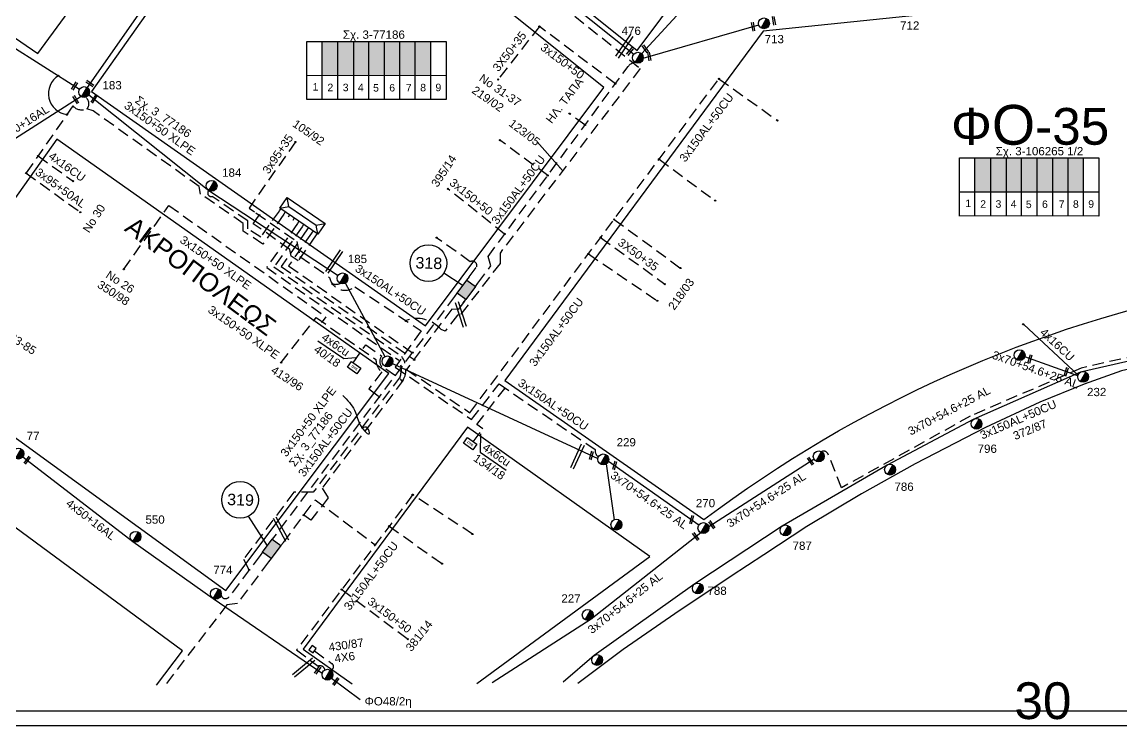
# Model space of a CAD drawing. Header units: millimetres. Extents: x 864 to 3062, y 833 to 2619.
# Drawn here: x 2231.5 to 2470.9, y 841.5 to 994.9 of the extents above; entities that cross this region are included whole.
import ezdxf
from ezdxf.enums import TextEntityAlignment as Align

# ---------------------------------------------------------------- set-up
doc = ezdxf.new("R2010")
doc.units = ezdxf.units.MM
doc.linetypes.add('DASHED', pattern=[19.05, 12.7, -6.35])
for name, color, linetype, lineweight in [('3x150+50', 7, 'Continuous', 30), ('3x150+50 XLPE', 7, 'SYN_LINE', 30), ('3x150+70', 7, 'Continuous', 30), ('3x150AL+50CU', 7, 'Continuous', 30), ('3X50+35', 7, 'Continuous', 30), ('3x70+54.6+25 AL', 7, 'SYN_LINE', 30), ('3x95+35', 7, 'Continuous', 30), ('3x95+50AL', 7, 'Continuous', 30), ('4x16CU', 7, 'Continuous', 30), ('4x50+13_5', 7, 'Continuous', 30), ('4x50+16AL', 7, 'Continuous', 30), ('4x6', 7, 'SYN_LINE', 30), ('text διευθύνσεων', 250, 'Continuous', 30), ('Υπόβαθρο ΔΕΗ', 7, 'Continuous', 30)]:
    doc.layers.add(name, color=color, linetype=linetype, lineweight=lineweight)
for name, color, linetype in [('Link Box 4 Διευθύνσεων', 7, 'Continuous'), ('Pillar OTE', 7, 'Continuous'), ('TEXT ΚΑΛΩΔΙΩΝ', 7, 'Continuous'), ('Άγνωστα', 7, 'Continuous'), ('ΑΓΝΩΣΤΟ ΥΠΟΓΕΙΟ ΚΑΛΩΔΙΟ', 7, 'DASHED'), ('Επιγραφές - Σχήματα', 7, 'Continuous'), ('Καλώδια ΧΤ   3x150+50CU', 7, 'DASHED'), ('Καλώδια ΧΤ   3x150AL+50CU', 7, 'DASHED'), ('Μηχανική τομή', 7, 'Continuous'), ('Στύλος ΦΜ', 7, 'Continuous'), ('Στύλος ΦΜ @ 1', 7, 'Continuous'), ('Συνδέσεις', 7, 'Continuous'), ('Τομή', 7, 'Continuous'), ('Υποσταθμός πόλεως', 7, 'Continuous'), ('Υπόγεια καλώδια Παροχών ΧΤ   4x50AL', 7, 'DASHED'), ('Υπόγεια καλώδια Παροχών ΧΤ   4x6', 7, 'DASHED')]:
    doc.layers.add(name, color=color, linetype=linetype)
doc.styles.add('arial', font='arial.ttf')
doc.styles.get("Standard").update_dxf_attribs({"font": 'arial.ttf'})
doc.linetypes.add('SYN_LINE', pattern='A,0.5,-0.0001,["/\\/\\/\\/",Standard,S=0.1,R=0,X=0,Y=-0.05],-0.25', length=0.7501)
doc.dimstyles.new('ISO-25', dxfattribs={"dimtxt": 2.5, "dimasz": 2.5, "dimexe": 1.25, "dimexo": 0.625, "dimtad": 1, "dimtxsty": 'Standard', "dimcen": 2.5, "dimadec": 0, "dimazin": 0, "dimtfac": 1, "dimtmove": 0, "dimatfit": 3, "dimfxl": 1, "dimarcsym": 0})

# ---------------------------------------------------------------- blocks, each defined once
blk = doc.blocks.new('ΥΠΑΡΧΩΝ ΤΣΙΜΕΝΤΕΝΙΟΣ ΣΤΥΛΟΣ')
at = {"layer": 'Στύλος ΦΜ'}
blk.add_hatch(color=7, dxfattribs=at).paths.add_polyline_path([(-1.29, -2.28, 0.574793), (2.62, 0, 0.268822), (1.3, 2.27)])
at = {"layer": 'Στύλος ΦΜ', "color": 7}
blk.add_line((-1.29, -2.28), (1.3, 2.27), dxfattribs=at)
blk.add_circle((0, 0), 2.62, dxfattribs=at)
at = {"layer": 'Στύλος ΦΜ', "flags": 4}
for tag, p in [('ΑΡΙΘΜΟΣ', (-4.68, 8.05)), ('ΤΥΠΟΣ', (-4.91, 3.03))]:
    blk.add_attdef(tag, p, '', height=4, dxfattribs=at)
blk = doc.blocks.new('LINK BOX 4 ΑΝΑΧΩΡΗΣΕΩΝ')
at = {"layer": 'Link Box 4 Διευθύνσεων', "ltscale": 40}
blk.add_hatch(color=256, dxfattribs=at).paths.add_polyline_path([(-3.54, 0), (-3.54, -4.67), (3.54, -4.67), (3.54, 0)])
for p, q in [((-3.54, 0), (-5.33, 0)), ((5.33, 0), (3.54, 0)), ((-3.54, -4.67), (-5.33, -4.67)), ((5.33, -4.67), (3.54, -4.67))]:
    blk.add_line(p, q, dxfattribs=at)
blk.add_lwpolyline([(-3.54, -4.67), (-3.54, 0), (3.54, 0), (3.54, -4.67)], close=True, dxfattribs=at)
blk = doc.blocks.new('ΥΠΟΣΤΑΘΜΟΣ ΠΟΛΕΩΣ 9 ΑΝΑΧΩΡΗΣΕΩΝ')
at = {"layer": 'Υποσταθμός πόλεως', "ltscale": 40}
for p, q in [((-9.63, -2.82), (-9.63, -4)), ((-7.12, -2.82), (-7.12, -4)), ((-4.84, -2.82), (-4.84, -4)), ((-2.36, -2.82), (-2.36, -4)), ((0.09, -2.82), (0.09, -4)), ((2.55, -2.82), (2.55, -4)), ((5.02, -2.82), (5.02, -4)), ((7.48, -2.82), (7.48, -4)), ((9.61, -2.82), (9.61, -4))]:
    blk.add_line(p, q, dxfattribs=at)
blk.add_lwpolyline([(-10.02, 2.82), (10.02, 2.82), (10.02, -2.82), (-10.02, -2.82)], close=True, dxfattribs=at)
for points in [[(-7.21, 0), (-10.02, 2.82)], [(-10.02, -2.82), (-7.21, 0)], [(-7.21, 0), (7.21, 0)], [(7.21, 0), (10.02, 2.82)], [(10.02, -2.82), (7.21, 0)]]:
    blk.add_lwpolyline(points, dxfattribs=at)
at = {"layer": 'Υποσταθμός πόλεως', "linetype": 'SYN_LINE', "ltscale": 40, "flags": 1}
for tag, p in [('ΜΕΤΑΣΧΗΜΑΤΙΣΜΟΣ', (10.79, 1.71)), ('ΙΣΧΥΣ', (10.77, -1.08)), ('ΑΡΙΘΜΟΣ', (10.89, -3.8))]:
    blk.add_attdef(tag, p, '', height=1.8, dxfattribs=at)
blk = doc.blocks.new('ΜΗΧΑΝΙΚΗ ΤΟΜΗ')
at = {"layer": 'Μηχανική τομή', "ltscale": 40}
for p, q in [((-1.89, 0.78), (5.69, 0.78)), ((-1.89, -0.77), (5.69, -0.77))]:
    blk.add_line(p, q, dxfattribs=at)
blk = doc.blocks.new('ΤΟΜΗ')
at = {"layer": 'Τομή', "ltscale": 40}
for p, q in [((-5.68, 0), (17.06, 0)), ((-5.68, -2.77), (17.06, -2.77))]:
    blk.add_line(p, q, dxfattribs=at)
blk = doc.blocks.new('_ΣΥΝΔΕΣΗ')
at = {"layer": 'Συνδέσεις', "linetype": 'SYN_LINE', "ltscale": 40}
blk.add_hatch(color=256, dxfattribs=at).paths.add_polyline_path([(0.5, -0.01, 1), (-0.5, -0.01, 1)])
at = {"layer": 'Συνδέσεις'}
blk.add_circle((0, -0.01), 0.5, dxfattribs=at)
blk = doc.blocks.new('PILLAR ΟΤΕ')
at = {"layer": 'Pillar OTE', "ltscale": 40}
blk.add_lwpolyline([(-3.31, 2.02), (3.39, 2.02), (3.39, -1.99), (-3.31, -1.99)], close=True, dxfattribs=at)
at = {"layer": 'Pillar OTE', "insert": (-1.81, 0.71), "char_height": 1.3575, "width": 109.961, "attachment_point": 1}
blk.add_mtext('{\\fArial|b1|i0|c161|p34;OTE}', dxfattribs=at)

msp = doc.modelspace()

# ---------------------------------------------------------------- hatches: boundary and pattern name
at = {"layer": 'Pillar OTE', "ltscale": 40}
h = msp.add_hatch(color=256, dxfattribs=at)
h.dxf.hatch_style = 1
h.paths.add_polyline_path([(2314.54, 916.84), (2314.13, 916.93), (2314.32, 916.56)])
h = msp.add_hatch(color=256, dxfattribs=at)
h.dxf.hatch_style = 1
h.paths.add_polyline_path([(2336.46, 915.31), (2336.33, 914.58), (2336.98, 914.95)])
at = {"layer": 'Καλώδια ΧΤ   3x150AL+50CU', "linetype": 'DASHED', "lineweight": -3, "ltscale": 0.2}
h = msp.add_hatch(color=62, dxfattribs=at)
h.dxf.hatch_style = 1
h.paths.add_polyline_path([(2300.32, 990.62), (2296.88, 990.62), (2296.88, 983.26), (2300.32, 983.26)])
h = msp.add_hatch(color=173, dxfattribs=at)
h.dxf.hatch_style = 1
h.paths.add_polyline_path([(2300.32, 983.26), (2303.76, 983.25), (2303.76, 990.62), (2300.32, 990.62)])
h = msp.add_hatch(color=1, dxfattribs=at)
h.dxf.hatch_style = 1
h.paths.add_polyline_path([(2307.06, 990.62), (2303.76, 990.62), (2303.76, 983.25), (2307.06, 983.25)])
h = msp.add_hatch(color=151, dxfattribs=at)
h.dxf.hatch_style = 1
h.paths.add_polyline_path([(2310.36, 990.62), (2307.06, 990.62), (2307.06, 983.25), (2310.36, 983.25)])
h = msp.add_hatch(color=6, dxfattribs=at)
h.dxf.hatch_style = 1
h.paths.add_polyline_path([(2313.74, 990.61), (2310.45, 990.61), (2310.45, 983.25), (2313.74, 983.24)])
h = msp.add_hatch(color=2, dxfattribs=at)
h.dxf.hatch_style = 1
h.paths.add_polyline_path([(2317.08, 990.61), (2313.78, 990.61), (2313.78, 983.24), (2317.08, 983.24)])
h = msp.add_hatch(color=27, dxfattribs=at)
h.dxf.hatch_style = 1
h.paths.add_polyline_path([(2320.47, 990.61), (2317.17, 990.61), (2317.17, 983.24), (2320.47, 983.24)])
h = msp.add_hatch(color=1, dxfattribs=at)
h.dxf.hatch_style = 1
h.paths.add_polyline_path([(2442.52, 965.24), (2439.08, 965.24), (2439.08, 957.88), (2442.52, 957.88)])
h = msp.add_hatch(color=85, dxfattribs=at)
h.dxf.hatch_style = 1
h.paths.add_polyline_path([(2442.52, 957.88), (2445.96, 957.88), (2445.96, 965.24), (2442.52, 965.24)])
h = msp.add_hatch(color=133, dxfattribs=at)
h.dxf.hatch_style = 1
h.paths.add_polyline_path([(2449.26, 965.24), (2445.96, 965.24), (2445.96, 957.88), (2449.26, 957.87)])
h = msp.add_hatch(color=173, dxfattribs=at)
h.dxf.hatch_style = 1
h.paths.add_polyline_path([(2452.56, 965.24), (2449.26, 965.24), (2449.26, 957.87), (2452.56, 957.87)])
h = msp.add_hatch(color=6, dxfattribs=at)
h.dxf.hatch_style = 1
h.paths.add_polyline_path([(2455.95, 965.24), (2452.65, 965.24), (2452.65, 957.87), (2455.94, 957.87)])
h = msp.add_hatch(color=30, dxfattribs=at)
h.dxf.hatch_style = 1
h.paths.add_polyline_path([(2459.28, 965.23), (2455.98, 965.23), (2455.98, 957.87), (2459.28, 957.86)])
h = msp.add_hatch(color=2, dxfattribs=at)
h.dxf.hatch_style = 1
h.paths.add_polyline_path([(2462.67, 965.24), (2459.37, 965.24), (2459.37, 957.87), (2462.67, 957.87)])

# ---------------------------------------------------------------- linework, layer by layer
at = {"layer": '3x150+50', "color": 2, "linetype": 'DASHED', "lineweight": -3, "ltscale": 0.2}
for points in [[(2360.77, 981.41), (2344.2, 993.87)], [(2336.63, 948.68), (2324.27, 958.52)]]:
    msp.add_lwpolyline(points, dxfattribs=at)
at = {"layer": '3x150+50', "color": 173, "linetype": 'DASHED', "lineweight": -3, "ltscale": 0.2}
msp.add_lwpolyline([(2301.14, 871.25), (2315.54, 860.46)], dxfattribs=at)
at = {"layer": '3x150+50 XLPE', "color": 6, "linetype": 'DASHED', "lineweight": -3, "ltscale": 0.2}
msp.add_lwpolyline([(2335.44, 1009.99, 0.652222), (2337.05, 1008.05), (2366.17, 984.71), (2335.65, 944.54), (2335.65, 942.29), (2326.97, 931.06), (2326.38, 931.03), (2323.68, 927.5), (2322.78, 927.87, 0.318496), (2315.08, 929.82, -0.318496)], format="xyb", dxfattribs=at)
at = {"layer": '3x150+50 XLPE', "color": 1, "linetype": 'DASHED', "lineweight": -3, "ltscale": 0.2}
msp.add_lwpolyline([(2288.52, 952.99), (2283.98, 946.5), (2279.71, 949.3), (2279.71, 951), (2270.38, 957.39), (2270.1, 959.03), (2246.98, 975.48), (2245.62, 975.93, 0.522226), (2245.22, 978.43, -2.275255)], format="xyb", dxfattribs=at)
at = {"layer": '3x150+50 XLPE', "color": 151, "linetype": 'DASHED', "lineweight": -3, "ltscale": 0.2}
msp.add_lwpolyline([(2287.49, 953.69), (2283.5, 948.01), (2280.71, 949.84), (2280.71, 951.53), (2272.9, 956.88, -0.821874), (2272.23, 958.15)], format="xyb", dxfattribs=at)
at = {"layer": '3x150+50 XLPE', "color": 2, "linetype": 'DASHED', "lineweight": -3, "ltscale": 0.2}
for points in [[(2253.68, 940.99), (2263.49, 954.87), (2297.7, 930.67), (2296.9, 929.55)], [(2294.56, 948.89), (2289.55, 941.74), (2316.53, 922.83)]]:
    msp.add_lwpolyline(points, dxfattribs=at)
at = {"layer": '3x150+50 XLPE', "color": 6, "linetype": 'DASHED', "lineweight": -3, "ltscale": 0.2}
msp.add_lwpolyline([(2295.44, 948.29), (2291.63, 942.85), (2290.16, 943.88), (2289.85, 945.33), (2281.88, 950.92), (2283.19, 952.78)], dxfattribs=at)
at = {"layer": '3x150+50 XLPE', "color": 173, "linetype": 'DASHED', "lineweight": -3, "ltscale": 0.2}
msp.add_lwpolyline([(2292.52, 950.27), (2286.39, 941.52), (2314.23, 922, -0.285725), (2314.56, 916.88), (2296.88, 893.34), (2298.21, 891.21), (2294.41, 886.38), (2292.87, 887.44)], format="xyb", dxfattribs=at)
at = {"layer": '3x150+50 XLPE', "color": 27, "linetype": 'DASHED', "lineweight": -3, "ltscale": 0.2}
msp.add_lwpolyline([(2293.54, 949.58), (2287.97, 941.63), (2316.91, 921.34)], dxfattribs=at)
at = {"layer": '3x150+50 XLPE', "color": 2, "linetype": 'DASHED', "lineweight": -3, "ltscale": 0.2}
msp.add_lwpolyline([(2287.95, 920.68), (2295.59, 930.47), (2308.61, 921.33, 0.237643), (2309.89, 918.67), (2307.04, 914.95), (2309.31, 913.21)], format="xyb", dxfattribs=at)
at = {"layer": '3x150+50 XLPE', "color": 173, "linetype": 'DASHED', "lineweight": -3, "ltscale": 0.2}
for points in [[(2288.43, 881.52), (2295.38, 890.79), (2308.44, 881.02)], [(2285.22, 877.26), (2278.45, 868.24), (2276.13, 867.93), (2262.73, 850.54)]]:
    msp.add_lwpolyline(points, dxfattribs=at)
at = {"layer": '3x150+70', "color": 1, "linetype": 'DASHED', "lineweight": -3, "ltscale": 0.2}
msp.add_lwpolyline([(2245.62, 975.93, -0.316521), (2242.59, 976.56), (2232.4, 961.96)], format="xyb", dxfattribs=at)
at = {"layer": '3x150AL+50CU', "color": 2, "linetype": 'DASHED', "lineweight": -3, "ltscale": 0.2}
for points in [[(2330.81, 937.97), (2333.62, 941.72), (2333.02, 943.78), (2363.53, 985.15, -0.209738), (2365.09, 986.05, -0.054279)], [(2486.95, 925.85, 0.498115), (2482.04, 924.03), (2462.24, 919.45), (2438.05, 909.01), (2410.04, 893.44), (2407.1, 900.74, 0.44074), (2405.65, 901.28, 1.846747)]]:
    msp.add_lwpolyline(points, format="xyb", dxfattribs=at)
at = {"layer": '3x150AL+50CU', "color": 27, "linetype": 'DASHED', "lineweight": -3, "ltscale": 0.2}
for points in [[(2327.89, 934.06), (2326.54, 932.27), (2325.13, 932.3), (2315.29, 919.19), (2329.06, 909.75), (2383.33, 982.47), (2396.08, 973.41)], [(2370.27, 964.96), (2382.5, 955.95)]]:
    msp.add_lwpolyline(points, dxfattribs=at)
at = {"layer": '3x150AL+50CU', "color": 2, "linetype": 'DASHED', "lineweight": -3, "ltscale": 0.2}
for points in [[(2354.14, 972.42), (2350.78, 974.89)], [(2346.02, 961.41), (2335.61, 969.13)], [(2325.75, 935.1), (2286.56, 882.93)]]:
    msp.add_lwpolyline(points, dxfattribs=at)
at = {"layer": '3x150AL+50CU', "color": 6, "linetype": 'DASHED', "lineweight": -3, "ltscale": 0.2}
msp.add_lwpolyline([(2282.46, 953.3), (2291.35, 947.06), (2292.04, 943.76), (2298.51, 939.23, 0.578615), (2304.03, 937.21), (2318.45, 927.57), (2312.77, 919.7), (2329.43, 908.28), (2335.42, 916.02), (2356.36, 901.72, 0.305074), (2357.1, 900.15)], format="xyb", dxfattribs=at)
at = {"layer": '3x150AL+50CU', "color": 62, "linetype": 'DASHED', "lineweight": -3, "ltscale": 0.2}
for points in [[(2291.5, 950.96), (2284.8, 941.41), (2313.62, 921.21, -0.226878), (2313.85, 917.6), (2294.95, 892.43), (2290.73, 892.45), (2279.76, 877.86), (2280.99, 875.52)], [(2283.36, 878.67), (2276.59, 869.66, -0.654416), (2274.87, 870.06, -0.028759)]]:
    msp.add_lwpolyline(points, format="xyb", dxfattribs=at)
at = {"layer": '3x150AL+50CU', "color": 173, "linetype": 'DASHED', "lineweight": -3, "ltscale": 0.2}
msp.add_lwpolyline([(2329.63, 883.34), (2316.6, 891.91), (2291.31, 858.12), (2296.03, 854.59, -0.463612), (2297.48, 853.75, 55.071589)], format="xyb", dxfattribs=at)
msp.add_lwpolyline([(2311.48, 885.08), (2323.01, 876.88)], dxfattribs=at)
at = {"layer": '3x150AL+50CU', "color": 6, "linetype": 'DASHED', "lineweight": -3, "ltscale": 0.2}
msp.add_arc((2299.81, 940.31), 2.59, 254.1116, 292.4634, dxfattribs=at)
at = {"layer": '3X50+35', "color": 2, "linetype": 'DASHED', "lineweight": -3, "ltscale": 0.2}
msp.add_lwpolyline([(2344.2, 993.87), (2335.22, 982.34)], dxfattribs=at)
at = {"layer": '3X50+35', "color": 27, "linetype": 'DASHED', "lineweight": -3, "ltscale": 0.2}
for points in [[(2360.49, 951.86), (2374.94, 941.27)], [(2357.55, 947.92), (2371.55, 937.76)], [(2354.87, 944.34), (2369.89, 934.15)]]:
    msp.add_lwpolyline(points, dxfattribs=at)
at = {"layer": '3x70+54.6+25 AL', "color": 6, "linetype": 'SYN_LINE', "lineweight": -3, "ltscale": 15}
for points in [[(2483.46, 923.45), (2462.11, 918.62), (2438.71, 908.28), (2419.94, 898.35), (2397.1, 885.08), (2378.06, 872.48), (2356.15, 856.9), (2349.36, 851.1)], [(2461.49, 917.79), (2449.93, 921.9)]]:
    msp.add_lwpolyline(points, dxfattribs=at)
at = {"layer": '3x70+54.6+25 AL', "color": 2, "linetype": 'SYN_LINE', "lineweight": -3, "ltscale": 15}
for points in [[(2358.78, 898.61), (2360.48, 886.46)], [(2359.25, 899.22), (2378.97, 885.33)], [(2404.04, 899.68), (2381.09, 884.89)], [(2379.35, 883.63), (2355.48, 864.82), (2333.94, 850.92)]]:
    msp.add_lwpolyline(points, dxfattribs=at)
at = {"layer": '3x70+54.6+25 AL', "color": 85, "linetype": 'SYN_LINE', "lineweight": -3, "ltscale": 10}
msp.add_lwpolyline([(2298.93, 851.94), (2305.2, 847.33)], dxfattribs=at)
at = {"layer": '3x95+35', "color": 6, "linetype": 'DASHED', "lineweight": -3, "ltscale": 0.2}
msp.add_lwpolyline([(2291.06, 968.72), (2280.97, 954.34), (2282.11, 953.54)], dxfattribs=at)
at = {"layer": '3x95+50AL', "color": 1, "linetype": 'DASHED', "lineweight": -3, "ltscale": 0.2}
msp.add_lwpolyline([(2232.4, 961.96), (2244.19, 953.42)], dxfattribs=at)
at = {"layer": '4x16CU', "color": 1, "linetype": 'DASHED', "lineweight": -3, "ltscale": 0.2}
msp.add_lwpolyline([(2235, 965.68), (2242.64, 960.19)], dxfattribs=at)
at = {"layer": '4x16CU', "color": 6, "linetype": 'SYN_LINE', "lineweight": -3, "ltscale": 15}
msp.add_lwpolyline([(2461.54, 917.95), (2449.71, 928.96)], dxfattribs=at)
at = {"layer": '4x50+13_5', "color": 1, "lineweight": -3, "ltscale": 0.2}
msp.add_lwpolyline([(2192.57, 1015.32), (2212.85, 1000.01), (2244.04, 980.22)], dxfattribs=at)
at = {"layer": '4x50+13_5', "color": 30, "lineweight": -3, "ltscale": 0.2}
msp.add_lwpolyline([(2336.55, 1010.44), (2364.75, 987.81)], dxfattribs=at)
at = {"layer": '4x50+13_5', "color": 173, "lineweight": -3, "ltscale": 0.2}
msp.add_lwpolyline([(2366.84, 986.99), (2392, 994.22)], dxfattribs=at)
at = {"layer": '4x50+13_5', "color": 151, "lineweight": -3, "ltscale": 0.2}
msp.add_lwpolyline([(2246.03, 978.96), (2272.23, 958.15), (2300.34, 939.67)], dxfattribs=at)
at = {"layer": '4x50+13_5', "color": 6, "lineweight": -3, "ltscale": 0.2}
for points in [[(2301.93, 938.02), (2310.55, 921.97)], [(2312.2, 920.5), (2356.97, 899.78)]]:
    msp.add_lwpolyline(points, dxfattribs=at)
at = {"layer": '4x50+16AL', "color": 151, "lineweight": -3, "ltscale": 0.2}
for points in [[(2477.16, 1135.56), (2451.34, 1099.52), (2422.83, 1060.26), (2406.31, 1039.92), (2388.03, 1014.47), (2379.24, 1001.86), (2366.47, 987.94)], [(2266.9, 1010.91), (2245.71, 980.56)]]:
    msp.add_lwpolyline(points, dxfattribs=at)
at = {"layer": '4x50+16AL', "color": 1, "lineweight": -3, "ltscale": 0.2}
msp.add_lwpolyline([(2244.36, 978.63), (2220.92, 963.64), (2212.19, 936.54), (2195.66, 929.41)], dxfattribs=at)
at = {"layer": '4x50+16AL', "color": 62, "lineweight": -3, "ltscale": 0.2}
msp.add_lwpolyline([(2231.68, 900.18), (2255.66, 881.73), (2273.15, 869.31), (2296.9, 853.02)], dxfattribs=at)
at = {"layer": '4x6', "color": 173, "linetype": 'DASHED', "lineweight": -3, "ltscale": 0.2}
msp.add_lwpolyline([(2295.23, 857.88), (2299.06, 855.1, -0.730501), (2298.62, 853.73, -0.829501)], format="xyb", dxfattribs=at)
at = {"layer": 'Pillar OTE', "lineweight": -3, "ltscale": 40}
for points in [[(2293.55, 977.98), (2293.55, 990.62), (2323.89, 990.62), (2323.89, 977.95), (2293.55, 977.98)], [(2296.88, 977.98), (2296.88, 990.62)], [(2300.32, 977.97), (2300.32, 990.62)], [(2303.76, 977.97), (2303.76, 990.62)], [(2307.06, 977.97), (2307.06, 990.62)], [(2310.44, 977.96), (2310.45, 990.62)], [(2313.84, 977.96), (2313.84, 990.62)], [(2317.18, 977.96), (2317.18, 990.62)], [(2320.57, 977.95), (2320.57, 990.62)], [(2293.55, 983.26), (2323.89, 983.23)], [(2435.76, 952.6), (2435.76, 965.25), (2466.09, 965.24), (2466.09, 952.58), (2435.76, 952.61)], [(2439.08, 952.6), (2439.08, 965.24)], [(2442.52, 952.6), (2442.52, 965.24)], [(2445.96, 952.6), (2445.96, 965.24)], [(2449.26, 952.59), (2449.26, 965.24)], [(2452.65, 952.59), (2452.65, 965.24)], [(2456.04, 952.59), (2456.04, 965.24)], [(2459.38, 952.58), (2459.38, 965.24)], [(2462.77, 952.58), (2462.77, 965.24)], [(2435.76, 957.89), (2466.09, 957.86)]]:
    msp.add_lwpolyline(points, dxfattribs=at)
at = {"layer": 'Pillar OTE', "ltscale": 40}
msp.add_lwpolyline([(2314.32, 916.56), (2314.13, 916.93), (2314.54, 916.84), (2314.32, 916.56)], dxfattribs=at)
at = {"layer": 'ΑΓΝΩΣΤΟ ΥΠΟΓΕΙΟ ΚΑΛΩΔΙΟ', "color": 2, "linetype": 'DASHED', "lineweight": -3, "ltscale": 0.2}
msp.add_lwpolyline([(2328.94, 939.37), (2330.58, 941.56, 0.625335), (2329.15, 942.65), (2321.81, 947.88)], format="xyb", dxfattribs=at)
at = {"layer": 'Επιγραφές - Σχήματα', "lineweight": -3}
msp.add_lwpolyline([(863.7, 1860.67), (3062.46, 1860.7), (3062.47, 841.56), (863.7, 841.54)], close=True, dxfattribs=at)
at = {"layer": 'Καλώδια ΧΤ   3x150+50CU', "color": 7, "linetype": 'DASHED', "ltscale": 0.2}
msp.add_lwpolyline([(2294.91, 857.5), (2295.61, 858.42), (2294.7, 859.08), (2293.98, 858.13), (2294.91, 857.5)], dxfattribs=at)
at = {"layer": 'Υπόβαθρο ΔΕΗ', "lineweight": -3}
for points in [[(895.62, 1848.12), (2896.63, 1848.12), (2896.63, 844.79), (895.62, 844.79)], [(2211.46, 1043.78), (2193.26, 1016.59), (2234.96, 987.99), (2253.18, 1012.91)], [(2358.28, 980.62), (2287.34, 1037.33), (2246.67, 979.71), (2319.43, 928.7)], [(2311.4, 918.32), (2239.06, 969.37), (2205.52, 922.11), (2275.87, 871.02)]]:
    msp.add_lwpolyline(points, close=True, dxfattribs=at)
for points in [[(2406.38, 1104.72), (2395.58, 1090.07), (2391.18, 1084.14), (2374.33, 1060.74), (2357.84, 1039.4), (2337.66, 1011.03), (2365.54, 988.68), (2433.15, 1079.23)], [(2327.35, 937.53), (2323.38, 940.14)], [(2472.91, 851.65), (2482.85, 854.71), (2492.28, 857.35), (2502.48, 859.79), (2494.77, 923.52), (2483.84, 921.82), (2471.04, 918.91), (2462.89, 916), (2453.2, 912.07), (2441.4, 906.57), (2426.07, 898.62), (2414.35, 892.07), (2402.47, 885.02), (2393.1, 878.79), (2386.01, 874.15), (2373.68, 866), (2362.47, 858.18), (2352.59, 850.79)], [(2260.83, 850.41), (2266.43, 857.9), (2196.38, 909.54), (2167.33, 869.4), (2196.14, 850.13)], [(2330.59, 850.81), (2368.23, 878.43), (2328.57, 906.62), (2292.78, 858.29), (2303.4, 850.72)], [(2284.96, 880.8), (2280.82, 887.22)]]:
    msp.add_lwpolyline(points, dxfattribs=at)
msp.add_lwpolyline([(2493.01, 936.85), (2484.61, 1002.33), (2392.98, 992.89), (2336.69, 916.81), (2380.05, 886.49, -0.113593)], format="xyb", close=True, dxfattribs=at)
for centre in [(2320.03, 942.32), (2279, 890.78)]:
    msp.add_circle(centre, 4, dxfattribs=at)
msp.add_arc((2241.82, 979.26), 4.57, 121.5305, 263.5209, dxfattribs=at)
msp.add_spline([(2301.37, 913.53), (2303.93, 910.33), (2306.19, 905.73), (2307.1, 905.13), (2306.72, 906.44), (2305.42, 906.37)], degree=3, dxfattribs=at)
at = {"layer": 'Υπόγεια καλώδια Παροχών ΧΤ   4x6', "color": 173, "linetype": 'DASHED', "lineweight": -2, "ltscale": 0.2}
msp.add_lwpolyline([(2303.62, 920.64), (2306.37, 924.55), (2309.88, 922.08, 0.582206), (2310.76, 919.3), (2314.13, 916.93)], format="xyb", dxfattribs=at)
at = {"layer": 'Υπόγεια καλώδια Παροχών ΧΤ   4x6', "color": 6, "linetype": 'DASHED', "lineweight": -2, "ltscale": 0.2}
msp.add_lwpolyline([(2329.81, 903.41), (2331.89, 906.23), (2330.57, 907.17), (2336.68, 915.04)], dxfattribs=at)

# ---------------------------------------------------------------- block references
at = {"layer": 'Link Box 4 Διευθύνσεων', "lineweight": -3}
for p, xscale, yscale, zscale, rotation in [((2329.22, 935.83), 0.4999999999999998, 0.4999999999999998, 0.4999999999999998, 233.1891399164475), ((2284.96, 880.8), 0.5, 0.5, 0.5, 53.0875124762923)]:
    msp.add_blockref('LINK BOX 4 ΑΝΑΧΩΡΗΣΕΩΝ', p, dxfattribs=dict(at, xscale=xscale, yscale=yscale, zscale=zscale, rotation=rotation))
at = {"layer": 'Pillar OTE', "xscale": 0.375, "yscale": 0.375, "zscale": 0.375, "rotation": 325}
for p in [(2303.86, 919.55), (2329.1, 903.03)]:
    msp.add_blockref('PILLAR ΟΤΕ', p, dxfattribs=at)
at = {"layer": 'Μηχανική τομή', "lineweight": -3, "zscale": 0.4999999999999997}
for p, xscale, yscale, rotation in [((2395.41, 994.65), 0.2499999999999466, 0.2499999999999466, 99.85799456335207), ((2390.88, 993.38), 0.2499999999999467, 0.2499999999999467, 99.85799456335207), ((2363.67, 988.06), 0.2499999999999467, 0.2499999999999467, 49.69911825660611), ((2367.6, 988.63), 0.24999999999986, 0.24999999999986, 124.7764983933814), ((2368.25, 986.88), 0.2499999999999467, 0.2499999999999467, 99.85799456335208), ((2242.72, 980.5), 0.2499999999999466, 0.2499999999999466, 57.14397064997369), ((2246.68, 981.13), 0.2499999999999466, 0.2499999999999466, 146.140555394538), ((2243.5, 977.51), 0.2499999999999466, 0.2499999999999466, 121.6698538095817), ((2246.95, 977.65), 0.2499999999999466, 0.2499999999999466, 57.14397064997369), ((2450.96, 921.05), 0.2499999999999466, 0.2499999999999466, 74.00552759844909), ((2458.87, 918.23), 0.2499999999999466, 0.2499999999999466, 74.00552759844909), ((2232.38, 899.06), 0.2499999999999466, 0.2499999999999466, 54.9644732830262), ((2355.43, 900.02), 0.2499999999999466, 0.2499999999999466, 75.02017237582407), ((2360.53, 897.85), 0.2499999999999466, 0.2499999999999466, 75.02017237582407), ((2403.59, 898.84), 0.2499999999999466, 0.2499999999999466, 125.8492983039795), ((2377.3, 886.04), 0.2499999999999466, 0.2499999999999466, 75.02017237582407), ((2382.1, 884.99), 0.2499999999999466, 0.2499999999999466, 125.8492983039795), ((2378.57, 882.4), 0.2499999999999466, 0.2499999999999466, 125.8492983039795), ((2295.67, 853.3), 0.2499999999999466, 0.2499999999999466, 54.9644732830262), ((2299.65, 850.85), 0.2499999999999466, 0.2499999999999466, 54.9644732830262)]:
    msp.add_blockref('ΜΗΧΑΝΙΚΗ ΤΟΜΗ', p, dxfattribs=dict(at, xscale=xscale, yscale=yscale, rotation=rotation))
at = {"layer": 'Στύλος ΦΜ @ 1', "lineweight": -3, "ltscale": 40}
ref = msp.add_blockref('ΥΠΑΡΧΩΝ ΤΣΙΜΕΝΤΕΝΙΟΣ ΣΤΥΛΟΣ', (2424.94, 997.55), dxfattribs=dict(at, xscale=0.4499999999998181, yscale=0.4499999999998181, zscale=0.4499999999998181))
ref.add_attrib('ΤΥΠΟΣ', '712', (2422.78, 993.18), dxfattribs={"layer": 'Στύλος ΦΜ', "height": 1.8, "flags": 4})
ref = msp.add_blockref('ΥΠΑΡΧΩΝ ΤΣΙΜΕΝΤΕΝΙΟΣ ΣΤΥΛΟΣ', (2365.67, 987.07), dxfattribs=dict(at, xscale=0.449999999999847, yscale=0.449999999999847, zscale=0.449999999999847))
ref.add_attrib('ΤΥΠΟΣ', '476', (2362.12, 992.03), dxfattribs={"layer": 'Στύλος ΦΜ', "height": 1.8, "flags": 4})
ref = msp.add_blockref('ΥΠΑΡΧΩΝ ΤΣΙΜΕΝΤΕΝΙΟΣ ΣΤΥΛΟΣ', (2393.13, 994.56), dxfattribs=dict(at, xscale=0.4499999999998223, yscale=0.4499999999998223, zscale=0.4499999999998223))
ref.add_attrib('ΤΥΠΟΣ', '713', (2393.28, 990.22), dxfattribs={"layer": 'Στύλος ΦΜ', "height": 1.8, "flags": 4})
ref = msp.add_blockref('ΥΠΑΡΧΩΝ ΤΣΙΜΕΝΤΕΝΙΟΣ ΣΤΥΛΟΣ', (2245.04, 979.59), dxfattribs=dict(at, xscale=0.4499999999997982, yscale=0.4499999999997982, zscale=0.4499999999997982))
ref.add_attrib('ΤΥΠΟΣ', '183', (2249.03, 980.18), dxfattribs={"layer": 'Στύλος ΦΜ', "height": 1.8, "flags": 4})
ref = msp.add_blockref('ΥΠΑΡΧΩΝ ΤΣΙΜΕΝΤΕΝΙΟΣ ΣΤΥΛΟΣ', (2272.81, 959.18), dxfattribs=dict(at, xscale=0.4499999999997982, yscale=0.4499999999997982, zscale=0.4499999999997982))
ref.add_attrib('ΤΥΠΟΣ', '184', (2275.09, 961.15), dxfattribs={"layer": 'Στύλος ΦΜ', "height": 1.8, "flags": 4})
ref = msp.add_blockref('ΥΠΑΡΧΩΝ ΤΣΙΜΕΝΤΕΝΙΟΣ ΣΤΥΛΟΣ', (2301.33, 939.02), dxfattribs=dict(at, xscale=0.4499999999998181, yscale=0.4499999999998181, zscale=0.4499999999998181))
ref.add_attrib('ΤΥΠΟΣ', '185', (2302.47, 942.35), dxfattribs={"layer": 'Στύλος ΦΜ', "height": 1.8, "flags": 4})
for p, xscale, yscale, zscale in [((2311.11, 920.94), 0.4499999999998181, 0.4499999999998181, 0.4499999999998181), ((2448.82, 922.3), 0.4499999999998181, 0.4499999999998181, 0.4499999999998181), ((2405.06, 900.26), 0.4499999999998181, 0.4499999999998181, 0.4499999999998181), ((2360.98, 885.4), 0.4499999999998181, 0.4499999999998181, 0.4499999999998181), ((2356.78, 855.91), 0.4499999999998181, 0.4499999999998181, 0.4499999999998181), ((2298.04, 852.71), 0.4499999999998505, 0.4499999999998505, 0.4499999999998505)]:
    msp.add_blockref('ΥΠΑΡΧΩΝ ΤΣΙΜΕΝΤΕΝΙΟΣ ΣΤΥΛΟΣ', p, dxfattribs=dict(at, xscale=xscale, yscale=yscale, zscale=zscale))
ref = msp.add_blockref('ΥΠΑΡΧΩΝ ΤΣΙΜΕΝΤΕΝΙΟΣ ΣΤΥΛΟΣ', (2462.65, 917.57), dxfattribs=dict(at, xscale=0.4499999999998244, yscale=0.4499999999998244, zscale=0.4499999999998244))
ref.add_attrib('ΤΥΠΟΣ', '232', (2463.51, 913.37), dxfattribs={"layer": 'Στύλος ΦΜ', "height": 1.8, "flags": 4})
ref = msp.add_blockref('ΥΠΑΡΧΩΝ ΤΣΙΜΕΝΤΕΝΙΟΣ ΣΤΥΛΟΣ', (2439.44, 907.35), dxfattribs=dict(at, xscale=0.4499999999999219, yscale=0.4499999999999219, zscale=0.4499999999999219))
ref.add_attrib('ΤΥΠΟΣ', '796', (2439.67, 901.02), dxfattribs={"layer": 'Στύλος ΦΜ', "height": 1.8, "flags": 4})
ref = msp.add_blockref('ΥΠΑΡΧΩΝ ΤΣΙΜΕΝΤΕΝΙΟΣ ΣΤΥΛΟΣ', (2230.72, 900.86), dxfattribs=dict(at, xscale=0.4499999999998505, yscale=0.4499999999998505, zscale=0.4499999999998505))
ref.add_attrib('ΤΥΠΟΣ', '77', (2232.51, 903.8), dxfattribs={"layer": 'Στύλος ΦΜ', "height": 1.8, "flags": 4})
ref = msp.add_blockref('ΥΠΑΡΧΩΝ ΤΣΙΜΕΝΤΕΝΙΟΣ ΣΤΥΛΟΣ', (2358.13, 899.6), dxfattribs=dict(at, xscale=0.4499999999998615, yscale=0.4499999999998615, zscale=0.4499999999998615))
ref.add_attrib('ΤΥΠΟΣ', '229', (2361.03, 902.43), dxfattribs={"layer": 'Στύλος ΦΜ', "height": 1.8, "flags": 4})
ref = msp.add_blockref('ΥΠΑΡΧΩΝ ΤΣΙΜΕΝΤΕΝΙΟΣ ΣΤΥΛΟΣ', (2420.59, 897.37), dxfattribs=dict(at, xscale=0.4499999999996735, yscale=0.4499999999996735, zscale=0.4499999999996735))
ref.add_attrib('ΤΥΠΟΣ', '786', (2421.55, 892.75), dxfattribs={"layer": 'Στύλος ΦΜ', "height": 1.8, "rotation": 360, "flags": 4})
ref = msp.add_blockref('ΥΠΑΡΧΩΝ ΤΣΙΜΕΝΤΕΝΙΟΣ ΣΤΥΛΟΣ', (2379.93, 884.65), dxfattribs=dict(at, xscale=0.4499999999998286, yscale=0.4499999999998286, zscale=0.4499999999998286))
ref.add_attrib('ΤΥΠΟΣ', '270', (2378.29, 889.18), dxfattribs={"layer": 'Στύλος ΦΜ', "height": 1.8, "flags": 4})
ref = msp.add_blockref('ΥΠΑΡΧΩΝ ΤΣΙΜΕΝΤΕΝΙΟΣ ΣΤΥΛΟΣ', (2256.24, 882.75), dxfattribs=dict(at, xscale=0.4499999999998505, yscale=0.4499999999998505, zscale=0.4499999999998505))
ref.add_attrib('ΤΥΠΟΣ', '550', (2258.39, 885.59), dxfattribs={"layer": 'Στύλος ΦΜ', "height": 1.8, "flags": 4})
ref = msp.add_blockref('ΥΠΑΡΧΩΝ ΤΣΙΜΕΝΤΕΝΙΟΣ ΣΤΥΛΟΣ', (2397.81, 884.14), dxfattribs=dict(at, xscale=0.4499999999998266, yscale=0.4499999999998266, zscale=0.4499999999998266))
ref.add_attrib('ΤΥΠΟΣ', '787', (2399.36, 879.9), dxfattribs={"layer": 'Στύλος ΦΜ', "height": 1.8, "rotation": 360, "flags": 4})
ref = msp.add_blockref('ΥΠΑΡΧΩΝ ΤΣΙΜΕΝΤΕΝΙΟΣ ΣΤΥΛΟΣ', (2273.73, 870.34), dxfattribs=dict(at, xscale=0.4499999999998505, yscale=0.4499999999998505, zscale=0.4499999999998505))
ref.add_attrib('ΑΡΙΘΜΟΣ', '774', (2273.16, 874.62), dxfattribs={"layer": 'Στύλος ΦΜ', "height": 1.8, "flags": 4})
ref = msp.add_blockref('ΥΠΑΡΧΩΝ ΤΣΙΜΕΝΤΕΝΙΟΣ ΣΤΥΛΟΣ', (2378.72, 871.5), dxfattribs=dict(at, xscale=0.4499999999997857, yscale=0.4499999999997857, zscale=0.4499999999997857))
ref.add_attrib('ΤΥΠΟΣ', '788', (2380.82, 870.1), dxfattribs={"layer": 'Στύλος ΦΜ', "height": 1.8, "rotation": 360, "flags": 4})
ref = msp.add_blockref('ΥΠΑΡΧΩΝ ΤΣΙΜΕΝΤΕΝΙΟΣ ΣΤΥΛΟΣ', (2354.73, 865.72), dxfattribs=dict(at, xscale=0.4499999999998772, yscale=0.4499999999998772, zscale=0.4499999999998772))
ref.add_attrib('ΤΥΠΟΣ', '227', (2348.99, 868.42), dxfattribs={"layer": 'Στύλος ΦΜ', "height": 1.8, "flags": 4})
at = {"layer": 'Συνδέσεις', "lineweight": -3, "xscale": 0.25, "yscale": 0.25, "zscale": 0.25}
for p in [(2344.2, 993.88), (2239.43, 983.15), (2335.22, 982.34), (2383.33, 982.47), (2360.77, 981.41), (2241.31, 974.72), (2350.78, 974.9), (2354.14, 972.42), (2396.08, 973.41), (2291.06, 968.73), (2335.61, 969.13), (2235, 965.68), (2370.27, 964.97), (2232.4, 961.96), (2242.64, 960.19), (2346.02, 961.42), (2324.27, 958.52), (2382.5, 955.95), (2244.19, 953.42), (2283.19, 952.79), (2360.49, 951.86), (2336.63, 948.68), (2321.81, 947.89), (2357.55, 947.92), (2354.87, 944.34), (2253.68, 941), (2374.94, 941.28), (2299.17, 937.77), (2371.55, 937.77), (2369.89, 934.15), (2296.9, 929.55), (2315.15, 929.72), (2449.58, 929.02), (2316.64, 922.86), (2287.96, 920.68), (2316.95, 921.28), (2309.31, 913.21), (2316.6, 891.92), (2292.87, 887.44), (2311.48, 885.08), (2329.63, 883.34), (2308.44, 881.02), (2323.01, 876.88), (2281, 875.52), (2301.14, 871.26), (2315.54, 860.46)]:
    msp.add_blockref('_ΣΥΝΔΕΣΗ', p, dxfattribs=at)
at = {"layer": 'Τομή', "lineweight": -3, "xscale": 0.2499999999999996, "yscale": 0.2499999999999996, "zscale": 0.2499999999999996}
for p, rotation in [((2363.73, 990.52), 235.8205376702454), ((2300.55, 943.69), 235.8205376702454), ((2326.96, 932.66), 288.1531662788494), ((2353.35, 901.33), 245.5488975414804), ((2287.49, 885.85), 298.6364100177682), ((2294.16, 854.9), 219.6816112713742)]:
    msp.add_blockref('ΤΟΜΗ', p, dxfattribs=dict(at, rotation=rotation))
at = {"layer": 'Υποσταθμός πόλεως', "lineweight": -3, "xscale": 0.4999999999999999, "yscale": 0.4999999999999999, "zscale": 0.4999999999999999, "rotation": 325.807541799841}
msp.add_blockref('ΥΠΟΣΤΑΘΜΟΣ ΠΟΛΕΩΣ 9 ΑΝΑΧΩΡΗΣΕΩΝ', (2292.59, 952.64), dxfattribs=at)

# ---------------------------------------------------------------- texts
at = {"lineweight": -3, "ltscale": 30, "char_height": 1.63, "width": 11.2573, "attachment_point": 1}
for s, insert in [('1', (2294.8, 981.54)), ('2', (2298.04, 981.41)), ('3', (2301.37, 981.41)), ('4', (2304.67, 981.41)), ('5', (2307.98, 981.33)), ('6', (2311.5, 981.35)), ('7', (2315.12, 981.35)), ('8', (2318.24, 981.38)), ('9', (2321.57, 981.41)), ('1', (2437, 956.17)), ('2', (2440.24, 956.03)), ('3', (2443.57, 956.03)), ('4', (2446.87, 956.03)), ('5', (2450.18, 955.95)), ('6', (2453.7, 955.98)), ('7', (2457.33, 955.98)), ('8', (2460.44, 956.01)), ('9', (2463.77, 956.03))]:
    msp.add_mtext(s, dxfattribs=dict(at, insert=insert))
at = {"layer": 'text διευθύνσεων', "color": 7, "lineweight": -3, "ltscale": 40, "insert": (2255.99, 952.74), "char_height": 4, "width": 94.4586, "attachment_point": 1, "rotation": 323.3702, "style": 'arial'}
msp.add_mtext('AKPOΠOΛEΩΣ', dxfattribs=at)
at = {"layer": 'TEXT ΚΑΛΩΔΙΩΝ', "linetype": 'Continuous', "lineweight": -3, "ltscale": 0.2}
for s, rotation, p in [('3X50+35', 52.0979, (2337.69, 988.44)), ('3x150+50', 323.0258, (2349.23, 986.34)), ('3x150AL+50CU', 53.2645, (2380.59, 971.87)), ('3x150+50 XLPE', 324.5787, (2261.53, 971.72)), ('4x50+16AL', 32.5866, (2231.75, 972.7)), ('3x95+35', 55.7834, (2287.22, 966.13)), ('4x16CU', 324.3162, (2241.34, 963.34)), ('3x150AL+50CU', 53.5955, (2339.61, 958.32)), ('3x95+50AL', 324.0951, (2239.93, 958.73)), ('3x150+50', 321.4569, (2329.36, 956.79)), ('3x150+50 XLPE', 324.7309, (2273.69, 942.46)), ('3X50+35', 324.0303, (2365.74, 944.2)), ('3x150AL+50CU', 326.2482, (2311.79, 936.51)), ('3x150AL+50CU', 53.2645, (2347.89, 927.35)), ('3x150+50 XLPE', 324.9662, (2279.81, 927.28)), ('4x16CU', 317.0604, (2457.04, 924.6)), ('3x70+54.6+25 AL', 340.4295, (2452.33, 919.14)), ('3x150AL+50CU', 325.6737, (2347.22, 911.54)), ('3x150+50 XLPE', 53.0875, (2293.85, 907.84)), ('3x70+54.6+25 AL', 27.8682, (2433.46, 910.21)), ('3x150AL+50CU', 23.3581, (2448.52, 908.28)), ('3x150AL+50CU', 53.0875, (2297.58, 903.29)), ('3x70+54.6+25 AL', 324.8556, (2368.13, 890.76)), ('3x70+54.6+25 AL', 32.7964, (2393.61, 890.81)), ('4x50+16AL', 322.4195, (2246.52, 886.49)), ('3x150AL+50CU', 53.1916, (2307.52, 874.23)), ('3x70+54.6+25 AL', 38.2417, (2362.88, 868.36)), ('3x150+50', 323.1571, (2311.58, 865.68))]:
    msp.add_text(s, height=1.8, rotation=rotation, dxfattribs=at).set_placement(p, align=Align.MIDDLE_CENTER)
at = {"layer": 'Άγνωστα', "lineweight": -3, "ltscale": 40, "char_height": 1.8, "width": 27.758, "attachment_point": 1, "style": 'arial'}
for s, insert in [('Σχ. 3-77186', (2301.4, 993)), ('Σχ. 3-106265 1/2', (2443.6, 967.62))]:
    msp.add_mtext(s, dxfattribs=dict(at, insert=insert))
for s, insert, rotation in [('No 31-37', (2331.93, 983.68), 325.3162), ('ΗΛ. ΤΑΠΑ', (2345.46, 973.68), 52.7075), ('219/02', (2330.35, 981.04), 325.3162), ('Σχ. 3_77186', (2256.95, 978.91), 325.8709), ('105/92', (2291.29, 973.73), 325.203), ('123/05', (2338.46, 973.84), 322.6635), ('395/14', (2320.51, 959.72), 56.4085), ('No 30', (2244.6, 949.75), 57.0683), ('No 26', (2250.56, 940.83), 327.0683), ('218/03', (2372.12, 933), 54.3405), ('350/98', (2248.71, 938.69), 327.0683), ('No 83-85', (2226.16, 929.43), 327.0683), ('413/96', (2286.55, 920.08), 327.0683), ('Σχ. 3_77186', (2289.48, 898.94), 53.1251), ('372/87', (2447.17, 905.45), 22.2578), ('381/14', (2314.92, 858.72), 51.9791), ('430/87', (2298.17, 859.55), 8.239)]:
    msp.add_mtext(s, dxfattribs=dict(at, insert=insert, rotation=rotation))
at = {"layer": 'Άγνωστα', "lineweight": -3, "char_height": 2.5, "width": 13.4112, "attachment_point": 1, "rotation": 358.1643}
for s, insert in [('318', (2317.26, 943.7)), ('319', (2276.24, 892.15))]:
    msp.add_mtext(s, dxfattribs=dict(at, insert=insert))
at = {"layer": 'Άγνωστα', "color": 7, "lineweight": -3, "ltscale": 40, "insert": (2306.14, 847.82), "char_height": 1.8, "width": 27.758, "attachment_point": 1, "style": 'arial'}
msp.add_mtext('\\A1;ΦΟ48/2η', dxfattribs=at)
at = {"layer": 'Επιγραφές - Σχήματα', "lineweight": -3, "insert": (2447.68, 851.05), "char_height": 8, "width": 15.5504, "attachment_point": 1, "style": 'arial'}
msp.add_mtext('30', dxfattribs=at)
at = {"layer": 'Υπόβαθρο ΔΕΗ', "lineweight": -3, "insert": (2433.87, 976.79), "char_height": 8, "width": 84.6573, "attachment_point": 1}
msp.add_mtext('Φ{\\H1.0833x;O}-35', dxfattribs=at)
at = {"layer": 'Υπόγεια καλώδια Παροχών ΧΤ   4x50AL', "color": 7, "ltscale": 0.2, "char_height": 1.8, "attachment_point": 1, "rotation": 325}
for s, insert in [('4x6cu', (2297.61, 927.25)), ('40/18', (2295.94, 924.62)), ('4x6cu', (2332.67, 903.27)), ('134/18', (2330.67, 900.92))]:
    msp.add_mtext_dynamic_manual_height_columns(s, width=1.8, gutter_width=12.5, heights=[0.118], dxfattribs=dict(at, insert=insert))
at = {"layer": 'Υπόγεια καλώδια Παροχών ΧΤ   4x6', "lineweight": -3, "ltscale": 0.2, "insert": (2299.46, 857.1), "char_height": 1.8, "width": 27.758, "attachment_point": 1, "rotation": 8.239, "style": 'arial'}
msp.add_mtext('4X6', dxfattribs=at)

# ---------------------------------------------------------------- leaders
at = {"layer": 'Επιγραφές - Σχήματα', "ltscale": 40}
msp.add_leader([(2349.21, 962.5), (2343.74, 968.74)], dimstyle='ISO-25', override={"dimasz": 1, "dimtad": 0}, dxfattribs=at)
at = {"layer": 'Επιγραφές - Σχήματα'}
for points, override in [([(2304.22, 921.7), (2301.6, 921.48), (2295.96, 925.36)], {"dimasz": 0.1, "dimgap": 0.625, "dimtad": 0}), ([(2331.41, 905.2), (2331.27, 901.2), (2337, 897.22)], {"dimasz": 0.5, "dimgap": 0.625, "dimtad": 0})]:
    msp.add_leader(points, dimstyle='ISO-25', override=override, dxfattribs=at)

doc.saveas('drawing.dxf')
